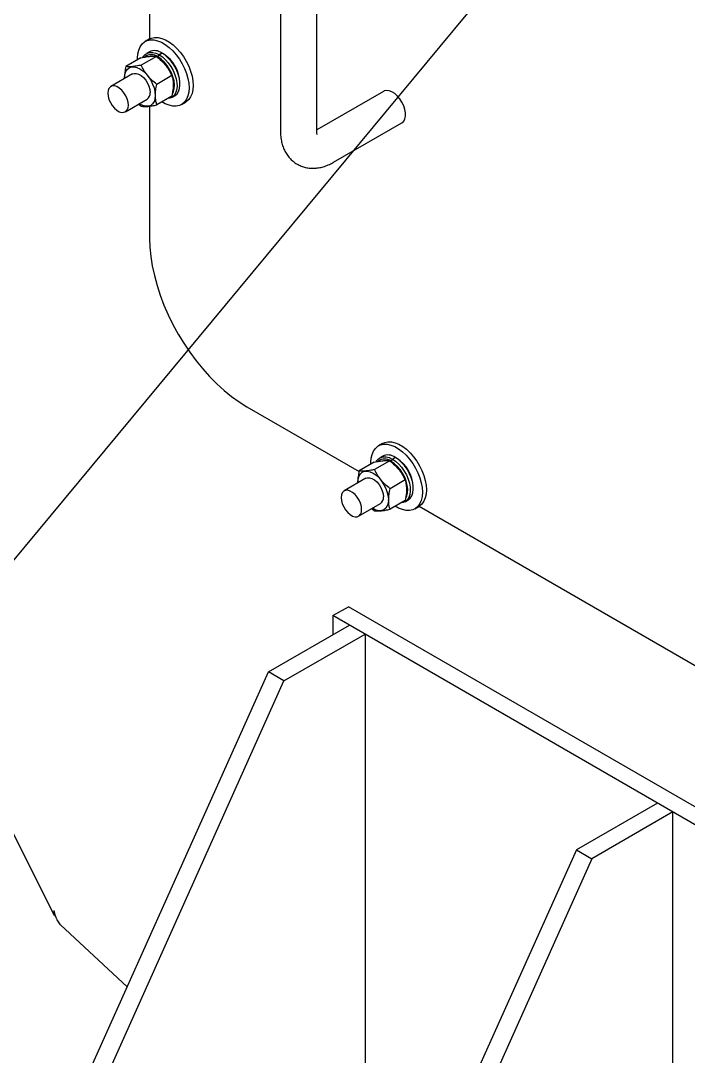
# Model space of a CAD drawing. Header units: millimetres. Extents: x 1293 to 41893, y 1011 to 26911.
# Drawn here: x 4863.6 to 5057.8, y 22550.4 to 22851.5 of the extents above; entities that cross this region are included whole.
import ezdxf

# ---------------------------------------------------------------- set-up
doc = ezdxf.new("R2010")
doc.units = ezdxf.units.MM
doc.header["$LTSCALE"] = 50
doc.layers.add('CAPA_1', color=7, linetype='Continuous')
doc.dimstyles.new('SLDDIMSTYLE2', dxfattribs={"dimtxt": 0.18, "dimasz": 30.769231, "dimexe": 0, "dimexo": 0.0625, "dimgap": 0, "dimtad": 0, "dimtih": 1, "dimtoh": 1, "dimdec": 0, "dimrnd": 1e-09, "dimzin": 0, "dimdsep": 46, "dimtxsty": 'Standard', "dimblk1": 'DOT', "dimblk2": 'DOT', "dimsah": 1, "dimcen": 0.09, "dimadec": 0, "dimazin": 0, "dimtfac": 30.769231, "dimtdec": 0, "dimtofl": 0, "dimtmove": 0, "dimatfit": 3, "dimldrblk": 'DOT', "dimfxl": 1, "dimfrac": 2, "dimtolj": 1, "dimtzin": 0, "dimarcsym": 0})

# ---------------------------------------------------------------- blocks, each defined once
blk = doc.blocks.new('_Dot')
at = {"color": 0, "linetype": 'ByBlock', "lineweight": -2}
blk.add_line((-0.5, 0), (-1, 0), dxfattribs=at)
at = {"color": 0, "linetype": 'ByBlock', "const_width": 0.5}
blk.add_lwpolyline([(-0.25, 0, 1), (0.25, 0, 1)], format="xyb", close=True, dxfattribs=at)

msp = doc.modelspace()

# ---------------------------------------------------------------- linework, layer by layer
at = {"color": 7, "linetype": 'Continuous', "lineweight": 25}
for p, q in [((4901.1038454, 22962.7649534), (4901.1038454, 22846.2355215)), ((4693.2093428, 22949.5761388), (4873.3407606, 22591.4510103)), ((4939.1813947, 22883.6307477), (4939.1813947, 22819.2601137)), ((4949.764728, 22819.2601137), (4949.764728, 22883.6307477)), ((4900.9980585, 22846.1768462), (4899.800691, 22845.4856207)), ((4901.0350496, 22842.4832448), (4900.1909056, 22841.9959308)), ((4903.8325941, 22841.6547439), (4904.6767381, 22842.1420579)), ((4903.8736062, 22841.6312545), (4904.7177503, 22842.1185685)), ((4904.7175835, 22842.1184722), (4904.6767381, 22842.1420579)), ((4898.588896, 22840.7437646), (4894.1912229, 22838.205042)), ((4903.0791558, 22841.1449745), (4898.6812193, 22838.6060998)), ((4903.8325941, 22841.6547439), (4903.461363, 22841.0049623)), ((4903.4994289, 22840.9831603), (4903.8736062, 22841.6312545)), ((4896.1444515, 22836.0427687), (4889.8067477, 22832.3840902)), ((4907.5691521, 22835.5595731), (4903.1714791, 22833.0208505)), ((4909.9262989, 22833.0970978), (4909.9262989, 22833.5291138)), ((4969.1689052, 22830.9851222), (4949.764728, 22819.7833291)), ((4894.039737, 22825.0515431), (4900.3774408, 22828.7102217)), ((4897.9157904, 22827.2891411), (4898.6812193, 22826.6321276)), ((4907.5691521, 22829.5720601), (4903.1714791, 22827.0333375)), ((4907.5563069, 22829.237299), (4908.400451, 22829.724613)), ((4910.3831643, 22827.1542531), (4911.5805318, 22827.8454786)), ((4901.1038454, 22826.6748181), (4901.1038454, 22788.2904074)), ((4954.6022264, 22810.3557078), (4974.4601418, 22821.8194384)), ((4929.3881167, 22739.3006127), (4962.038159, 22720.4521444)), ((4968.8803095, 22728.6013389), (4967.682942, 22727.9101134)), ((4968.9173006, 22724.9077375), (4968.0731566, 22724.4204235)), ((4966.471147, 22723.1682573), (4962.0734739, 22720.6295347)), ((4970.9614068, 22723.5694672), (4966.5634703, 22721.0305925)), ((4971.714845, 22724.0792366), (4971.343614, 22723.429455)), ((4971.3816799, 22723.407653), (4971.7558572, 22724.0557472)), ((4971.714845, 22724.0792366), (4972.5589891, 22724.5665506)), ((4971.7558572, 22724.0557472), (4972.6000013, 22724.5430612)), ((4972.5998345, 22724.5429649), (4972.5589891, 22724.5665506)), ((4964.0267025, 22718.4672614), (4957.6889987, 22714.8085829)), ((4975.4514031, 22717.9840658), (4971.0537301, 22715.4453432)), ((4977.8085499, 22715.5215905), (4977.8085499, 22715.9536065)), ((4961.921988, 22707.4760358), (4968.2596918, 22711.1347144)), ((4965.7980414, 22709.7136338), (4966.5634703, 22709.0566203)), ((4975.4514031, 22711.9965528), (4971.0537301, 22709.4578302)), ((4975.4385579, 22711.6617917), (4976.282702, 22712.1491057)), ((4978.2654153, 22709.5787458), (4979.4627828, 22710.2699713)), ((4979.5673393, 22710.3327641), (5079.8892892, 22652.4181351)), ((4954.4550521, 22678.5530777), (4958.9451801, 22681.1451735)), ((5241.7878926, 22517.8635511), (4958.9451801, 22681.1451735)), ((4954.4550521, 22678.5530777), (4954.4550521, 22672.9810923)), ((5237.2977645, 22515.2714553), (4954.4550521, 22678.5530777)), ((4935.7108298, 22662.1602832), (4959.2810558, 22675.767085)), ((4940.2009579, 22659.5681874), (4963.7711839, 22673.1749893)), ((4963.7711839, 22673.1749893), (4963.7711839, 22542.2698881)), ((4869.7141969, 22515.1891297), (4935.7108298, 22662.1602832)), ((4940.2009579, 22659.5681874), (4935.7108298, 22662.1602832)), ((4874.2043249, 22512.5970339), (4940.2009579, 22659.5681874)), ((5048.8479148, 22624.0612379), (5025.2776887, 22610.4544361)), ((5053.3380428, 22621.4691422), (5029.7678168, 22607.8623403)), ((5053.3380428, 22490.564041), (5053.3380428, 22621.4691422)), ((5025.2776887, 22610.4544361), (4959.2810558, 22463.4832826)), ((5025.2776887, 22610.4544361), (5029.7678168, 22607.8623403)), ((5029.7678168, 22607.8623403), (4963.7711839, 22460.8911869)), ((4873.3407606, 22591.4510103), (4873.3407606, 22592.840336)), ((4873.3407606, 22591.4510103), (4873.6455443, 22591.6269582)), ((4875.196182, 22588.6059455), (4894.6030737, 22570.6153957))]:
    msp.add_line(p, q, dxfattribs=at)
at = {"color": 7, "linetype": 'Continuous', "lineweight": 25, "flags": 128}
for points in [[(4897.6185618, 22840.1836026), (4897.6083809, 22840.6400965), (4897.6919659, 22841.8798259), (4897.9408539, 22842.9953566), (4898.349485, 22843.9617695), (4898.9087312, 22844.7574765), (4899.6060997, 22845.3647027), (4900.4260126, 22845.7698839), (4901.3501543, 22845.9639688), (4902.357881, 22845.942622), (4903.4266818, 22845.7063204), (4904.5326815, 22845.2603424), (4905.6511738, 22844.6146505), (4906.7571735, 22843.7836685), (4907.8259743, 22842.785959), (4908.833701, 22841.6438092), (4909.7578428, 22840.382733), (4910.5777556, 22839.0309006), (4911.2751242, 22837.6185097), (4911.8343703, 22836.1771109), (4912.2430014, 22834.7389026), (4912.4918894, 22833.336012), (4912.5754744, 22831.9997773)], [(4900.9980585, 22846.1768462), (4901.6233801, 22846.4611094), (4902.5475218, 22846.6551944), (4903.5552485, 22846.6338476), (4904.6240493, 22846.3975459), (4905.730049, 22845.9515679), (4906.8485413, 22845.3058761), (4907.954541, 22844.474894), (4909.0233418, 22843.4771845), (4910.0310685, 22842.3350348), (4910.9552102, 22841.0739585), (4911.7751231, 22839.7221261), (4912.4724917, 22838.3097353), (4913.0317378, 22836.8683365), (4913.4403689, 22835.4301281), (4913.6892569, 22834.0272375), (4913.7728419, 22832.6910028)], [(4899.1929431, 22840.9571219), (4899.2709764, 22841.0891899), (4899.779574, 22841.6982929), (4900.4194283, 22842.1124141), (4901.1700255, 22842.3182766), (4902.0073009, 22842.3092802), (4902.904411, 22842.0857134), (4903.8325941, 22841.6547439)], [(4908.400451, 22829.724613), (4908.4929735, 22829.7807785), (4909.0723962, 22830.2901621), (4909.5122067, 22830.9859382), (4909.7983043, 22831.8457998), (4909.9215167, 22832.8421793), (4909.8778936, 22833.9431321), (4909.6688335, 22835.1133613), (4909.3010391, 22836.3153486), (4908.786302, 22837.5105577), (4908.141125, 22838.6606695), (4907.3861927, 22839.7288109), (4906.5457088, 22840.6807366), (4905.6466196, 22841.4859274), (4904.7177503, 22842.1185685)], [(4907.7663532, 22830.3131024), (4908.0716735, 22830.947825), (4908.2860596, 22831.8547318), (4908.3278765, 22832.8894758), (4908.1956166, 22834.014752), (4907.894048, 22835.1899915), (4907.4340431, 22836.3728241), (4906.8321861, 22837.5206061), (4906.1101754, 22838.5919571), (4905.2940412, 22839.5482524), (4904.413207, 22840.3550154), (4903.4994289, 22840.9831603)], [(4903.8736062, 22841.6312545), (4904.8024755, 22840.9986134), (4905.7015648, 22840.1934226), (4906.5420487, 22839.2414969), (4907.2969809, 22838.1733555), (4907.9421579, 22837.0232437), (4908.456895, 22835.8280346), (4908.8246894, 22834.6260473), (4909.0337495, 22833.4558181), (4909.0773726, 22832.3548652), (4908.9541602, 22831.3584858), (4908.6680626, 22830.4986242), (4908.2282521, 22829.8028481), (4907.6488294, 22829.2934645), (4906.948371, 22828.9868044), (4906.4025447, 22828.8985919)], [(4893.8095966, 22834.6948856), (4893.8042794, 22834.9492742), (4893.889913, 22835.9038507), (4894.1435229, 22836.7228729), (4894.5553631, 22837.3748663), (4895.1096068, 22837.834775), (4895.7849547, 22838.0849251), (4896.5554536, 22838.1157035), (4897.3914936, 22837.9259273), (4898.2609462, 22837.5228895), (4899.1303987, 22836.9220787), (4899.9664387, 22836.1465837), (4900.7369376, 22835.2262063), (4901.4122855, 22834.1963161), (4901.9665292, 22833.0964912), (4902.3783694, 22831.9689972), (4902.6319794, 22830.8571632), (4902.717613, 22829.8037162)], [(4896.1444515, 22836.0427687), (4896.5604905, 22836.202947), (4897.1994653, 22836.2213358), (4897.9001294, 22836.0162766), (4898.6217629, 22835.5996864), (4899.3224271, 22834.9957761), (4899.9614018, 22834.2396427), (4900.5015522, 22833.3752299), (4900.9114868, 22832.4527743), (4901.1673816, 22831.5258857), (4901.2543649, 22830.6484314)], [(4894.9166611, 22826.9897528), (4894.8296778, 22827.8672072), (4894.573783, 22828.7940958), (4894.1638484, 22829.7165514), (4893.623698, 22830.5809642), (4892.9847233, 22831.3370976), (4892.2840591, 22831.9410079), (4891.5624256, 22832.357598), (4890.8617615, 22832.5626573), (4890.2227867, 22832.5442684), (4889.6826363, 22832.3035001), (4889.2727017, 22831.8543449), (4889.016807, 22831.222906), (4888.9298237, 22830.4458805), (4889.016807, 22829.5684262), (4889.2727017, 22828.6415375), (4889.6826363, 22827.7190819), (4890.2227867, 22826.8546692), (4890.8617615, 22826.0985358), (4891.5624256, 22825.4946255), (4892.2840591, 22825.0780353), (4892.9847233, 22824.872976), (4893.623698, 22824.8913649), (4894.1638484, 22825.1321332), (4894.573783, 22825.5812885), (4894.8296778, 22826.2127273), (4894.9166611, 22826.9897528)], [(4912.5754744, 22831.9997773), (4912.4918894, 22830.7600478), (4912.2430014, 22829.6445171), (4911.8343703, 22828.6781042), (4911.2751242, 22827.8823973), (4910.5777556, 22827.275171), (4909.7578428, 22826.8699899), (4908.833701, 22826.6759049), (4907.8259743, 22826.6972517), (4906.7571735, 22826.9335534), (4905.6511738, 22827.3795314), (4904.7004888, 22827.916016)], [(4913.7728419, 22832.6910028), (4913.6892569, 22831.4512734), (4913.4403689, 22830.3357426), (4913.0317378, 22829.3693298), (4912.4724917, 22828.5736228), (4911.7751231, 22827.9663965), (4911.5805318, 22827.8454786)], [(4974.4601418, 22821.8194384), (4974.5310341, 22821.8626178), (4975.0206889, 22822.3237634), (4975.3604269, 22822.975616), (4975.5343625, 22823.7876956), (4975.5343625, 22824.7220303), (4975.3604269, 22825.7349316), (4975.0206889, 22826.7790374), (4974.5310341, 22827.8055264), (4973.9143584, 22828.7664012), (4973.1994966, 22829.6167324), (4972.4198751, 22830.3167593), (4971.611948, 22830.8337495), (4970.8134931, 22831.1435292), (4970.0618453, 22831.2316133), (4969.3921508, 22831.0938832), (4969.1689052, 22830.9851222)], [(4902.717613, 22829.8037162), (4902.6319794, 22828.8491397), (4902.3783694, 22828.0301175), (4901.9665292, 22827.3781241), (4901.4122855, 22826.9182154), (4900.7369376, 22826.6680653), (4899.9664387, 22826.6372869), (4899.1303987, 22826.8270631), (4898.2609462, 22827.2301008), (4898.0425859, 22827.3623386)], [(4901.1038454, 22788.2904074), (4901.1910364, 22785.677471), (4901.4520717, 22782.9799756), (4901.8853421, 22780.2145523), (4902.4881762, 22777.3982508), (4903.2568574, 22774.5484344), (4904.1866465, 22771.6826734), (4905.271811, 22768.818636), (4906.5056606, 22765.97398), (4907.8805881, 22763.1662437), (4909.3881167, 22760.4127376), (4911.0189519, 22757.7304381), (4912.7630392, 22755.1358824), (4914.6096255, 22752.6450668), (4916.5473262, 22750.2733481), (4918.5641947, 22748.0353486), (4920.6477962, 22745.9448664), (4922.7852847, 22744.01479), (4924.9634818, 22742.2570189), (4927.1689583, 22740.6823904), (4929.3881167, 22739.3006127)], [(4965.5008128, 22722.6080953), (4965.4906319, 22723.0645892), (4965.5742169, 22724.3043186), (4965.8231049, 22725.4198493), (4966.231736, 22726.3862622), (4966.7909821, 22727.1819692), (4967.4883507, 22727.7891954), (4968.3082636, 22728.1943766), (4969.2324053, 22728.3884615), (4970.240132, 22728.3671147), (4971.3089328, 22728.130813), (4972.4149325, 22727.6848351), (4973.5334248, 22727.0391432), (4974.6394245, 22726.2081612), (4975.7082253, 22725.2104517), (4976.715952, 22724.0683019), (4977.6400937, 22722.8072257), (4978.4600066, 22721.4553933), (4979.1573752, 22720.0430024), (4979.7166213, 22718.6016036), (4980.1252524, 22717.1633953), (4980.3741404, 22715.7605046), (4980.4577254, 22714.42427)], [(4968.8803095, 22728.6013389), (4969.505631, 22728.8856021), (4970.4297728, 22729.0796871), (4971.4374995, 22729.0583403), (4972.5063003, 22728.8220386), (4973.6123, 22728.3760606), (4974.7307923, 22727.7303687), (4975.836792, 22726.8993867), (4976.9055928, 22725.9016772), (4977.9133195, 22724.7595275), (4978.8374612, 22723.4984512), (4979.6573741, 22722.1466188), (4980.3547426, 22720.734228), (4980.9139888, 22719.2928291), (4981.3226199, 22717.8546208), (4981.5715079, 22716.4517302), (4981.6550929, 22715.1154955)], [(4967.0751941, 22723.3816146), (4967.1532274, 22723.5136826), (4967.661825, 22724.1227856), (4968.3016793, 22724.5369068), (4969.0522765, 22724.7427693), (4969.8895519, 22724.7337729), (4970.786662, 22724.5102061), (4971.714845, 22724.0792366)], [(4975.6486042, 22712.7375951), (4975.9539245, 22713.3723177), (4976.1683106, 22714.2792245), (4976.2101275, 22715.3139685), (4976.0778675, 22716.4392447), (4975.776299, 22717.6144842), (4975.3162941, 22718.7973168), (4974.7144371, 22719.9450988), (4973.9924264, 22721.0164498), (4973.1762922, 22721.9727451), (4972.295458, 22722.7795081), (4971.3816799, 22723.407653)], [(4971.7558572, 22724.0557472), (4972.6847265, 22723.4231061), (4973.5838157, 22722.6179153), (4974.4242997, 22721.6659896), (4975.1792319, 22720.5978482), (4975.8244089, 22719.4477364), (4976.339146, 22718.2525273), (4976.7069404, 22717.05054), (4976.9160005, 22715.8803108), (4976.9596236, 22714.7793579), (4976.8364112, 22713.7829785), (4976.5503136, 22712.9231169), (4976.1105031, 22712.2273408), (4975.5310804, 22711.7179572), (4974.830622, 22711.4112971), (4974.2847957, 22711.3230846)], [(4976.282702, 22712.1491057), (4976.3752245, 22712.2052712), (4976.9546472, 22712.7146548), (4977.3944577, 22713.4104309), (4977.6805553, 22714.2702925), (4977.8037677, 22715.2666719), (4977.7601446, 22716.3676248), (4977.5510845, 22717.537854), (4977.1832901, 22718.7398413), (4976.668553, 22719.9350504), (4976.023376, 22721.0851622), (4975.2684437, 22722.1533036), (4974.4279598, 22723.1052293), (4973.5288706, 22723.9104201), (4972.6000013, 22724.5430612)], [(4961.6918476, 22717.1193783), (4961.6865303, 22717.3737669), (4961.7721639, 22718.3283434), (4962.0257739, 22719.1473656), (4962.4376141, 22719.7993589), (4962.9918578, 22720.2592677), (4963.6672057, 22720.5094178), (4964.4377046, 22720.5401962), (4965.2737446, 22720.35042), (4966.1431972, 22719.9473822), (4967.0126497, 22719.3465714), (4967.8486897, 22718.5710764), (4968.6191886, 22717.650699), (4969.2945365, 22716.6208088), (4969.8487802, 22715.5209838), (4970.2606204, 22714.3934899), (4970.5142304, 22713.2816558), (4970.599864, 22712.2282089)], [(4964.0267025, 22718.4672614), (4964.4427415, 22718.6274397), (4965.0817163, 22718.6458285), (4965.7823804, 22718.4407692), (4966.5040139, 22718.0241791), (4967.2046781, 22717.4202688), (4967.8436528, 22716.6641354), (4968.3838032, 22715.7997226), (4968.7937378, 22714.877267), (4969.0496326, 22713.9503784), (4969.1366159, 22713.072924)], [(4962.7989121, 22709.4142455), (4962.7119288, 22710.2916998), (4962.456034, 22711.2185885), (4962.0460994, 22712.1410441), (4961.505949, 22713.0054568), (4960.8669743, 22713.7615902), (4960.1663101, 22714.3655006), (4959.4446766, 22714.7820907), (4958.7440125, 22714.98715), (4958.1050377, 22714.9687611), (4957.5648873, 22714.7279928), (4957.1549527, 22714.2788376), (4956.899058, 22713.6473987), (4956.8120747, 22712.8703732), (4956.899058, 22711.9929189), (4957.1549527, 22711.0660302), (4957.5648873, 22710.1435746), (4958.1050377, 22709.2791619), (4958.7440125, 22708.5230285), (4959.4446766, 22707.9191182), (4960.1663101, 22707.502528), (4960.8669743, 22707.2974687), (4961.505949, 22707.3158576), (4962.0460994, 22707.5566259), (4962.456034, 22708.0057811), (4962.7119288, 22708.63722), (4962.7989121, 22709.4142455)], [(4980.4577254, 22714.42427), (4980.3741404, 22713.1845405), (4980.1252524, 22712.0690098), (4979.7166213, 22711.1025969), (4979.1573752, 22710.30689), (4978.4600066, 22709.6996637), (4977.6400937, 22709.2944825), (4976.715952, 22709.1003976), (4975.7082253, 22709.1217444), (4974.6394245, 22709.3580461), (4973.5334248, 22709.804024), (4972.5827398, 22710.3405087)], [(4981.6550929, 22715.1154955), (4981.5715079, 22713.875766), (4981.3226199, 22712.7602353), (4980.9139888, 22711.7938225), (4980.3547426, 22710.9981155), (4979.6573741, 22710.3908892), (4979.4627828, 22710.2699713)], [(4970.599864, 22712.2282089), (4970.5142304, 22711.2736324), (4970.2606204, 22710.4546102), (4969.8487802, 22709.8026168), (4969.2945365, 22709.3427081), (4968.6191886, 22709.0925579), (4967.8486897, 22709.0617796), (4967.0126497, 22709.2515558), (4966.1431972, 22709.6545935), (4965.9248369, 22709.7868313)]]:
    msp.add_lwpolyline(points, dxfattribs=at)
at = {"color": 7, "linetype": 'Continuous', "lineweight": 25}
for centre, radius, start, end in [((4902.5707966, 22839.26964), 3.5617094, 53.752624736, 115.542630445), ((4901.5514243, 22838.5139143), 3.1389785, 52.521861063, 125.720995852), ((4899.5300194, 22833.10907), 10.4047616, 2.313678669, 57.686321476), ((4899.2157863, 22830.4032836), 2.0532657, 304.455047166, 6.857133227), ((4970.4530475, 22721.6941327), 3.5617094, 53.752624736, 115.542630446), ((4969.4336753, 22720.938407), 3.1389785, 52.521861064, 125.720995852), ((4967.4122704, 22715.5335627), 10.4047616, 2.313678669, 57.686321476), ((4967.0980373, 22712.8277763), 2.0532657, 304.455047166, 6.857133227)]:
    msp.add_arc(centre, radius, start, end, dxfattribs=at)
for points, knots in [([(4898.588896, 22840.7437646), (4899.0944662, 22840.8454556), (4900.1165693, 22841.0510426), (4901.3696152, 22841.2047978), (4902.3597822, 22841.2319143), (4902.8379043, 22841.1741309), (4903.0791558, 22841.1449745)], [0, 0, 0, 0, 0.2646176718, 0.5349733347, 0.7653562273, 1, 1, 1, 1]), ([(4903.0791558, 22841.1449745), (4903.5846903, 22840.7270631), (4904.6067227, 22839.8821773), (4905.8596855, 22838.4795307), (4906.8497997, 22837.0188492), (4907.3279078, 22836.0489605), (4907.5691521, 22835.5595731)], [0, 0, 0, 0, 0.2646061211, 0.5349506065, 0.7653448938, 1, 1, 1, 1]), ([(4894.1912229, 22838.205042), (4894.1327807, 22837.9211943), (4893.9603297, 22837.0836177), (4893.7859938, 22835.880976), (4893.8101734, 22835.0419063), (4893.8200004, 22834.7008917)], [0, 0, 0, 0, 0.2332910239, 0.6883942328, 1, 1, 1, 1]), ([(4898.6812193, 22838.6060998), (4898.1756847, 22838.5044231), (4897.1536524, 22838.2988646), (4895.9006896, 22838.145151), (4894.9105754, 22838.1180706), (4894.4324672, 22838.175875), (4894.1912229, 22838.205042)], [0, 0, 0, 0, 0.2646061211, 0.5349506065, 0.7653448938, 1, 1, 1, 1]), ([(4903.1714791, 22833.0208505), (4902.6659089, 22833.438765), (4901.6438058, 22834.283656), (4900.3907598, 22835.6862785), (4899.4005929, 22837.1469081), (4898.9224708, 22838.1167405), (4898.6812193, 22838.6060998)], [0, 0, 0, 0, 0.2646176718, 0.5349733347, 0.7653562273, 1, 1, 1, 1]), ([(4907.5691521, 22835.5595731), (4907.6282291, 22835.343531), (4907.8025533, 22834.7060348), (4907.9791727, 22833.5370502), (4907.9841101, 22831.7622996), (4907.7229026, 22830.3835888), (4907.5691521, 22829.5720601)], [0, 0, 0, 0, 0.12806477444, 0.37789303104, 0.63381903979, 1, 1, 1, 1]), ([(4903.1714791, 22827.0333375), (4903.0177169, 22827.6673447), (4902.759182, 22828.7333611), (4902.7604078, 22830.5110779), (4902.9351242, 22831.883611), (4903.1124036, 22832.7366045), (4903.1714791, 22833.0208505)], [0, 0, 0, 0, 0.3661794341, 0.6156922034, 0.8719357593, 1, 1, 1, 1]), ([(4898.6812193, 22826.6321276), (4898.9551162, 22826.6000828), (4899.5088499, 22826.5352982), (4900.5905748, 22826.5901583), (4901.8322444, 22826.7624585), (4902.7223491, 22826.9424946), (4903.1714791, 22827.0333375)], [0, 0, 0, 0, 0.2646061211, 0.5349506065, 0.7653448938, 1, 1, 1, 1]), ([(4939.1813947, 22819.2601137), (4939.1877643, 22818.9326098), (4939.2053434, 22818.0287453), (4939.3886533, 22816.6540929), (4939.7696225, 22815.178714), (4940.2963598, 22813.8672615), (4940.9697508, 22812.6787711), (4941.8074218, 22811.5874404), (4942.8089491, 22810.62401), (4943.9620376, 22809.8234351), (4945.1999663, 22809.2254172), (4946.4980705, 22808.8278327), (4947.8379802, 22808.6255857), (4949.2074357, 22808.61405), (4950.5997056, 22808.7900444), (4952.0083118, 22809.157799), (4953.3531095, 22809.6774509), (4954.2052147, 22810.1401348), (4954.6022264, 22810.3557078)], [0, 0, 0, 0, 0.0428538543, 0.1182705644, 0.184424458, 0.2482533783, 0.3100066832, 0.3701648597, 0.4352226254, 0.498418236, 0.560277448, 0.6214359244, 0.6825451776, 0.7443741064, 0.8076589399, 0.8730262322, 0.9408405541, 1, 1, 1, 1]), ([(4949.8624257, 22818.4655638), (4949.8630666, 22818.4644423), (4949.8784229, 22818.4375706), (4949.8295968, 22818.5454335), (4949.778921, 22818.8191443), (4949.7691006, 22819.1242605), (4949.764728, 22819.2601137)], [0, 0, 0, 0, 0.0159602047, 0.3824157751, 0.7250202315, 1, 1, 1, 1]), ([(4966.471147, 22723.1682573), (4966.9767172, 22723.2699483), (4967.9988203, 22723.4755353), (4969.2518662, 22723.6292905), (4970.2420332, 22723.656407), (4970.7201553, 22723.5986236), (4970.9614068, 22723.5694672)], [0, 0, 0, 0, 0.2646176718, 0.5349733347, 0.7653562273, 1, 1, 1, 1]), ([(4970.9614068, 22723.5694672), (4971.4669413, 22723.1515558), (4972.4889737, 22722.30667), (4973.7419365, 22720.9040234), (4974.7320507, 22719.4433418), (4975.2101588, 22718.4734532), (4975.4514031, 22717.9840658)], [0, 0, 0, 0, 0.2646061211, 0.5349506065, 0.7653448938, 1, 1, 1, 1]), ([(4962.0734739, 22720.6295347), (4962.0150317, 22720.345687), (4961.8425807, 22719.5081104), (4961.6682448, 22718.3054687), (4961.6924244, 22717.466399), (4961.7022514, 22717.1253843)], [0, 0, 0, 0, 0.2332910239, 0.6883942328, 1, 1, 1, 1]), ([(4966.5634703, 22721.0305925), (4966.0579357, 22720.9289157), (4965.0359034, 22720.7233573), (4963.7829406, 22720.5696437), (4962.7928264, 22720.5425633), (4962.3147182, 22720.6003677), (4962.0734739, 22720.6295347)], [0, 0, 0, 0, 0.2646061211, 0.5349506065, 0.7653448938, 1, 1, 1, 1]), ([(4971.0537301, 22715.4453432), (4970.5481599, 22715.8632577), (4969.5260568, 22716.7081487), (4968.2730108, 22718.1107712), (4967.2828439, 22719.5714008), (4966.8047218, 22720.5412332), (4966.5634703, 22721.0305925)], [0, 0, 0, 0, 0.2646176718, 0.5349733347, 0.7653562273, 1, 1, 1, 1]), ([(4975.4514031, 22717.9840658), (4975.5104801, 22717.7680237), (4975.6848043, 22717.1305275), (4975.8614237, 22715.9615429), (4975.8663611, 22714.1867923), (4975.6051536, 22712.8080815), (4975.4514031, 22711.9965528)], [0, 0, 0, 0, 0.12806477444, 0.37789303104, 0.63381903979, 1, 1, 1, 1]), ([(4971.0537301, 22709.4578302), (4970.8999679, 22710.0918374), (4970.641433, 22711.1578538), (4970.6426588, 22712.9355706), (4970.8173752, 22714.3081037), (4970.9946546, 22715.1610972), (4971.0537301, 22715.4453432)], [0, 0, 0, 0, 0.3661794341, 0.6156922034, 0.8719357593, 1, 1, 1, 1]), ([(4966.5634703, 22709.0566203), (4966.8373672, 22709.0245755), (4967.3911009, 22708.9597909), (4968.4728258, 22709.014651), (4969.7144954, 22709.1869511), (4970.6046001, 22709.3669873), (4971.0537301, 22709.4578302)], [0, 0, 0, 0, 0.2646061211, 0.5349506065, 0.7653448938, 1, 1, 1, 1]), ([(4875.196182, 22588.6059455), (4874.9105175, 22588.9843163), (4874.3326688, 22589.7496936), (4873.7012099, 22591.1810771), (4873.4621039, 22592.2817557), (4873.3407606, 22592.840336)], [0, 0, 0, 0, 0.3250187826, 0.6574556358, 1, 1, 1, 1])]:
    msp.add_open_spline(points, degree=3, knots=knots, dxfattribs=at)

# ---------------------------------------------------------------- leaders
at = {"layer": 'CAPA_1'}
msp.add_leader([(5014.2400099, 22878.6749325), (3462.4885009, 21009.5800103)], dimstyle='SLDDIMSTYLE2', dxfattribs=at)

doc.saveas('drawing.dxf')
